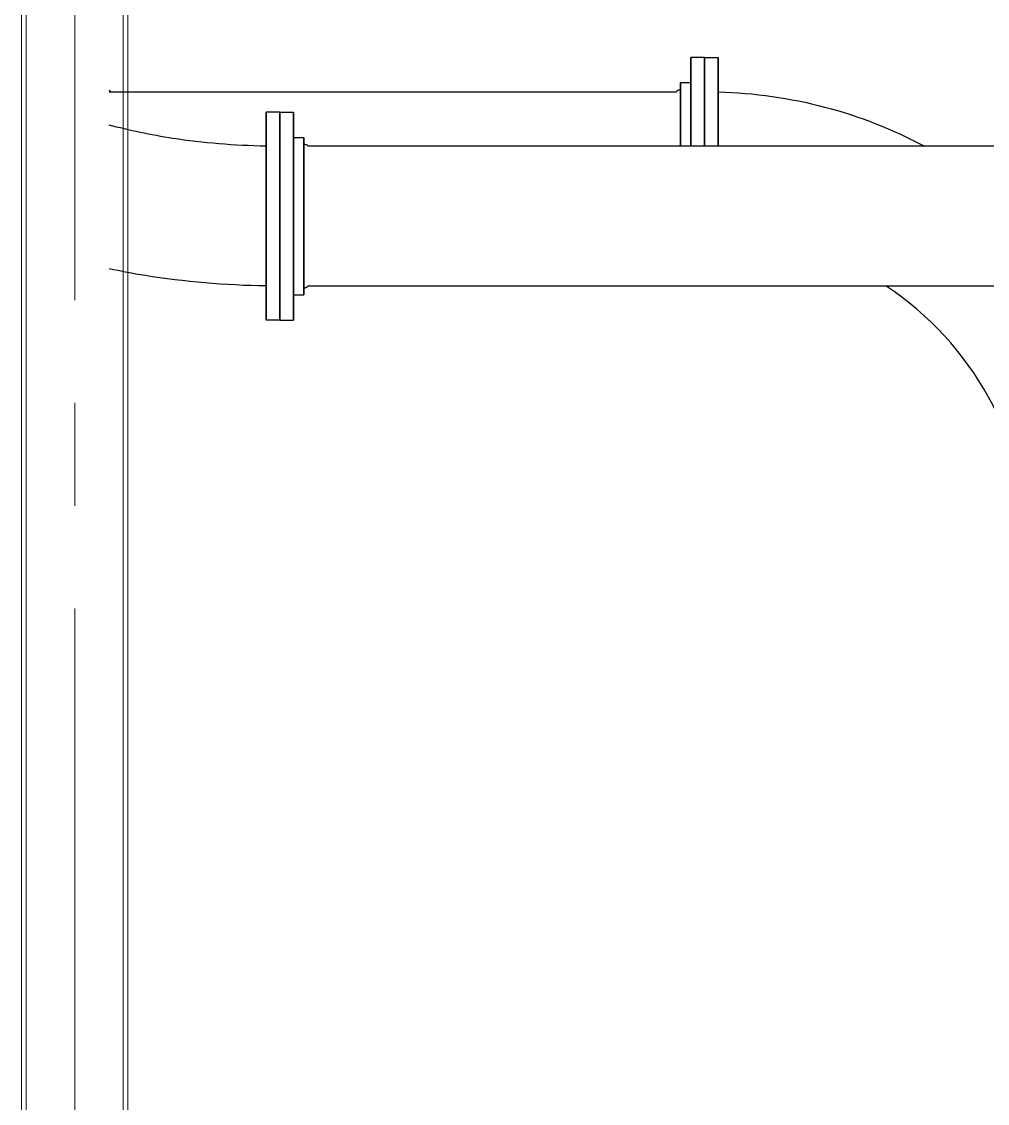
# Model space of a CAD drawing. Header units: metres. Extents: x 0 to 63075, y 0 to 44550.
# Drawn here: x 36480 to 38717, y 31404 to 33910 of the extents above; entities that cross this region are included whole.
import ezdxf

# ---------------------------------------------------------------- set-up
doc = ezdxf.new("R2010")
doc.units = ezdxf.units.M
doc.header["$LTSCALE"] = 75
doc.linetypes.add('CENTER2', pattern=[28.575, 19.05, -3.175, 3.175, -3.175])
for name, color, linetype in [('SC1', 7, 'CENTER2'), ('SDM', 7, 'Continuous'), ('SL1', 8, 'Continuous')]:
    doc.layers.add(name, color=color, linetype=linetype)

# ---------------------------------------------------------------- blocks, each defined once
blk = doc.blocks.new('A$C32abaae3')
at = {"layer": 'SL1', "lineweight": 0}
for p, q in [((10096.2, 10492.4), (10096.2, 1530.1)), ((10106.9, 10492.4), (10106.9, 1530.1)), ((10331.5, 1530.1), (10331.5, 10492.4)), ((10342.2, 10492.4), (10342.2, 1530.1))]:
    blk.add_line(p, q, dxfattribs=at)
at = {"layer": 'SL1', "extrusion": (2.28848e-17, 1, 0)}
for p, q in [((11646.3, 5418), (11646.3, 5623.6)), ((11646.3, 5623.6), (11646.3, 5418)), ((11678.1, 5623.6), (11646.3, 5623.6)), ((11678.1, 5418), (11678.1, 5623.6)), ((11678.1, 5623.6), (11678.1, 5418)), ((11678.1, 5623.6), (11709.8, 5623.6)), ((11678.1, 5418), (11678.1, 5623.6)), ((11678.1, 5623.6), (11678.1, 5418)), ((11678.1, 5623.6), (11709.8, 5623.6)), ((11678.1, 5623.6), (11678.1, 5418)), ((11678.1, 5418), (11678.1, 5623.6)), ((11709.8, 5623.6), (11709.8, 5418)), ((11709.8, 5418), (11709.8, 5623.6)), ((11709.8, 5418), (11709.8, 5623.6)), ((11709.8, 5623.6), (11709.8, 5418)), ((11709.8, 5623.6), (11709.8, 5418)), ((11709.8, 5418), (11709.8, 5623.6)), ((11709.8, 5623.6), (11709.8, 5623.6)), ((11709.8, 5623.6), (11709.8, 5418)), ((11709.8, 5418), (11709.8, 5623.6)), ((11709.8, 5418), (11709.8, 5623.6)), ((11709.8, 5623.6), (11709.8, 5418)), ((11709.8, 5623.6), (11709.8, 5418)), ((11709.8, 5418), (11709.8, 5623.6)), ((11709.8, 5623.6), (11709.8, 5623.6)), ((11622.5, 5418), (11622.5, 5564.8)), ((11622.5, 5564.8), (11622.5, 5418)), ((11646.3, 5564.8), (11622.5, 5564.8)), ((10298.5, 5544.2), (11613, 5544.2)), ((10662.2, 5014.7), (10662.2, 5497.3)), ((10662.2, 5497.3), (10662.2, 5014.7)), ((10662.2, 5497.3), (10662.2, 5014.7)), ((10662.2, 5014.7), (10662.2, 5497.3)), ((10662.2, 5014.7), (10662.2, 5497.3)), ((10662.2, 5497.3), (10662.2, 5014.7)), ((10693.9, 5497.3), (10662.2, 5497.3)), ((10662.2, 5497.3), (10662.2, 5497.3)), ((10662.2, 5014.7), (10662.2, 5497.3)), ((10662.2, 5497.3), (10662.2, 5014.7)), ((10662.2, 5497.3), (10662.2, 5014.7)), ((10662.2, 5014.7), (10662.2, 5497.3)), ((10662.2, 5014.7), (10662.2, 5497.3)), ((10662.2, 5497.3), (10662.2, 5014.7)), ((10693.9, 5497.3), (10662.2, 5497.3)), ((10662.2, 5497.3), (10662.2, 5497.3)), ((10693.9, 5497.3), (10693.9, 5014.7)), ((10693.9, 5014.7), (10693.9, 5497.3)), ((10693.9, 5014.7), (10693.9, 5497.3)), ((10693.9, 5497.3), (10693.9, 5014.7)), ((10693.9, 5497.3), (10725.7, 5497.3)), ((10693.9, 5497.3), (10693.9, 5014.7)), ((10693.9, 5014.7), (10693.9, 5497.3)), ((10725.7, 5497.3), (10725.7, 5014.7)), ((10725.7, 5014.7), (10725.7, 5497.3)), ((10725.7, 5438.6), (10749.5, 5438.6)), ((10749.5, 5438.6), (10749.5, 5073.5)), ((10749.5, 5073.5), (10749.5, 5438.6)), ((13542.2, 5418), (10759, 5418)), ((13532.7, 5094.1), (10759, 5094.1)), ((10725.7, 5073.5), (10749.5, 5073.5)), ((10693.9, 5014.7), (10662.2, 5014.7)), ((10662.2, 5014.7), (10662.2, 5014.7)), ((10693.9, 5014.7), (10662.2, 5014.7)), ((10662.2, 5014.7), (10662.2, 5014.7)), ((10693.9, 5014.7), (10725.7, 5014.7))]:
    blk.add_line(p, q, dxfattribs=at)
at = {"layer": 'SL1', "extrusion": (0, 0, -1)}
blk.add_arc((-11683.1, 4473.3), 1070.9, 91.4313, 118.1019, dxfattribs=at)
at = {"layer": 'SL1'}
blk.add_arc((11683.1, 4473.3), 747.1, 2.052, 56.2024, dxfattribs=at)
for points, knots in [([(10298.5, 5547.9), (10299.4, 5547.5), (10300.4, 5547), (10301.4, 5546), (10301.6, 5545.6), (10301.9, 5545), (10301.9, 5544.8), (10302, 5544.6), (10302, 5544.5), (10302, 5544.4), (10302, 5544.3), (10302, 5544.3), (10302, 5544.2), (10302, 5544.2), (10302, 5544.2), (10302, 5544.2), (10302, 5544.2), (10302, 5544.2), (10302, 5544.2), (10302, 5544.2), (10302, 5544.2), (10302, 5544.2), (10302, 5544.2), (10302, 5544.2), (10302, 5544.2), (10302, 5544.2)], [17.58853, 17.58853, 17.58853, 17.58853, 20.599945, 20.599945, 21.951412, 21.951412, 22.531751, 22.531751, 22.74473, 22.74473, 22.904403, 22.904403, 22.934326, 22.934326, 22.950131, 22.950131, 22.954082, 22.954082, 22.95507, 22.95507, 22.955317, 22.955317, 22.955448, 22.955448, 22.95545, 22.95545, 22.95545, 22.95545]), ([(10302, 5544.2), (10302, 5544.2), (10302, 5544.2), (10302, 5544.2), (10302, 5544.2), (10302, 5544.2)], [22.95547549822, 22.95547549822, 22.95547549822, 22.95547549822, 22.95548694598, 22.95548694598, 22.95552315832, 22.95552315832, 22.95552315832, 22.95552315832]), ([(10302, 5544.2), (10302, 5544.2), (10302, 5544.2), (10302, 5544.2), (10302, 5544.2), (10302, 5544.2)], [531.55727168, 531.55727168, 531.55727168, 531.55727168, 531.58840625, 531.58840625, 531.64502551, 531.64502551, 531.64502551, 531.64502551]), ([(11613, 5544.2), (11613, 5544.2), (11613, 5544.2), (11613, 5544.2), (11613, 5544.2), (11613, 5544.2), (11613, 5544.2), (11613, 5544.2), (11613, 5544.2), (11613, 5544.2), (11613, 5544.2), (11613, 5544.2), (11613, 5544.2), (11613, 5544.2), (11613, 5544.2), (11613, 5544.2), (11613, 5544.3), (11613, 5544.5), (11613, 5544.5), (11613, 5544.8), (11613.1, 5545), (11613.3, 5545.4), (11613.4, 5545.7), (11613.8, 5546.2), (11614, 5546.4), (11614.7, 5547), (11615.1, 5547.3), (11616.3, 5547.9), (11617, 5548.1), (11618.7, 5548.6), (11619.7, 5548.8), (11621.3, 5549), (11621.9, 5549), (11622.5, 5549)], [1594.266842, 1594.266842, 1594.266842, 1594.266842, 1594.397628, 1594.397628, 1594.640321, 1594.640321, 1594.663074, 1594.663074, 1594.711063, 1594.711063, 1594.735058, 1594.735058, 1594.738066, 1594.738066, 1594.738816, 1594.738816, 1594.934919, 1594.934919, 1595.127021, 1595.127021, 1595.706499, 1595.706499, 1596.557544, 1596.557544, 1597.615288, 1597.615288, 1599.133727, 1599.133727, 1601.474214, 1601.474214, 1604.51724, 1604.51724, 1606.253838, 1606.253838, 1606.253838, 1606.253838]), ([(10662.2, 5418.2), (10588.9, 5419.4), (10516, 5425.5), (10394.9, 5444.1), (10345.1, 5454.6), (10298.5, 5467.2)], [1.6031085, 1.6031085, 1.6031085, 1.6031085, 1.8687016, 1.8687016, 2.0669576, 2.0669576, 2.0669576, 2.0669576]), ([(10749.5, 5422.7), (10750.1, 5422.7), (10750.8, 5422.7), (10752.4, 5422.5), (10753.4, 5422.3), (10755.1, 5421.8), (10755.8, 5421.6), (10756.9, 5421), (10757.3, 5420.7), (10758, 5420.1), (10758.2, 5419.9), (10758.6, 5419.4), (10758.7, 5419.1), (10758.9, 5418.7), (10759, 5418.5), (10759, 5418.2), (10759, 5418.1), (10759, 5418), (10759, 5418), (10759, 5418), (10759, 5418), (10759, 5418), (10759, 5418), (10759, 5418)], [520.083084, 520.083084, 520.083084, 520.083084, 522.006368, 522.006368, 525.013842, 525.013842, 527.299094, 527.299094, 528.785777, 528.785777, 529.828032, 529.828032, 530.664618, 530.664618, 531.311988, 531.311988, 531.526252, 531.526252, 531.597613, 531.597613, 531.597768, 531.597768, 531.597787, 531.597787, 531.597787, 531.597787]), ([(10759, 5418), (10759, 5418), (10759, 5418), (10759, 5418), (10759, 5418), (10759, 5418), (10759, 5418), (10759, 5418)], [531.609451, 531.609451, 531.609451, 531.609451, 531.649681, 531.649681, 531.7135957, 531.7135957, 531.7979227, 531.7979227, 531.7979227, 531.7979227]), ([(10662.2, 5094.3), (10567.4, 5095.6), (10473, 5103.7), (10353.8, 5123), (10326, 5128.3), (10298.5, 5134.1)], [1.5978202, 1.5978202, 1.5978202, 1.5978202, 1.8849556, 1.8849556, 1.9739913, 1.9739913, 1.9739913, 1.9739913]), ([(10759, 5094.1), (10759, 5094.1), (10759, 5094.1), (10759, 5094.1), (10759, 5094.1), (10759, 5094), (10759, 5094), (10759, 5093.9), (10759, 5093.8), (10759, 5093.6), (10758.9, 5093.3), (10758.7, 5092.9), (10758.6, 5092.6), (10758.2, 5092.1), (10757.9, 5091.9), (10757.3, 5091.3), (10756.8, 5091.1), (10755.7, 5090.5), (10754.9, 5090.2), (10753.7, 5089.8), (10753.2, 5089.7), (10752.1, 5089.5), (10751.5, 5089.5), (10750.5, 5089.4), (10750, 5089.4), (10749.5, 5089.4)], [1040.209648, 1040.209648, 1040.209648, 1040.209648, 1040.209804, 1040.209804, 1040.296633, 1040.296633, 1040.365035, 1040.365035, 1040.570397, 1040.570397, 1041.190392, 1041.190392, 1042.039155, 1042.039155, 1043.101617, 1043.101617, 1044.627373, 1044.627373, 1046.981046, 1046.981046, 1048.501722, 1048.501722, 1050.272784, 1050.272784, 1051.729712, 1051.729712, 1051.729712, 1051.729712]), ([(10759, 5094.3), (10759, 5094.3), (10759, 5094.3), (10759, 5094.2), (10759, 5094.1), (10759, 5094.1), (10759, 5094.1), (10759, 5094.1), (10759, 5094.1), (10759, 5094.1), (10759, 5094.1), (10759, 5094.1), (10759, 5094.1), (10759, 5094.1)], [1033.047369, 1033.047369, 1033.047369, 1033.047369, 1033.218877, 1033.218877, 1038.965078, 1038.965078, 1039.683468, 1039.683468, 1039.952864, 1039.952864, 1040.154912, 1040.154912, 1040.174514, 1040.174514, 1040.174514, 1040.174514])]:
    blk.add_open_spline(points, degree=3, knots=knots, dxfattribs=at)

msp = doc.modelspace()

# ---------------------------------------------------------------- linework, layer by layer
at = {"layer": 'SC1', "lineweight": 0}
msp.add_line((36603, 28978.2), (36603, 40124.4), dxfattribs=at)

# ---------------------------------------------------------------- block references
at = {"layer": 'SDM'}
msp.add_blockref('A$C32abaae3', (26383.8, 28203.1), dxfattribs=at)

doc.saveas('drawing.dxf')
